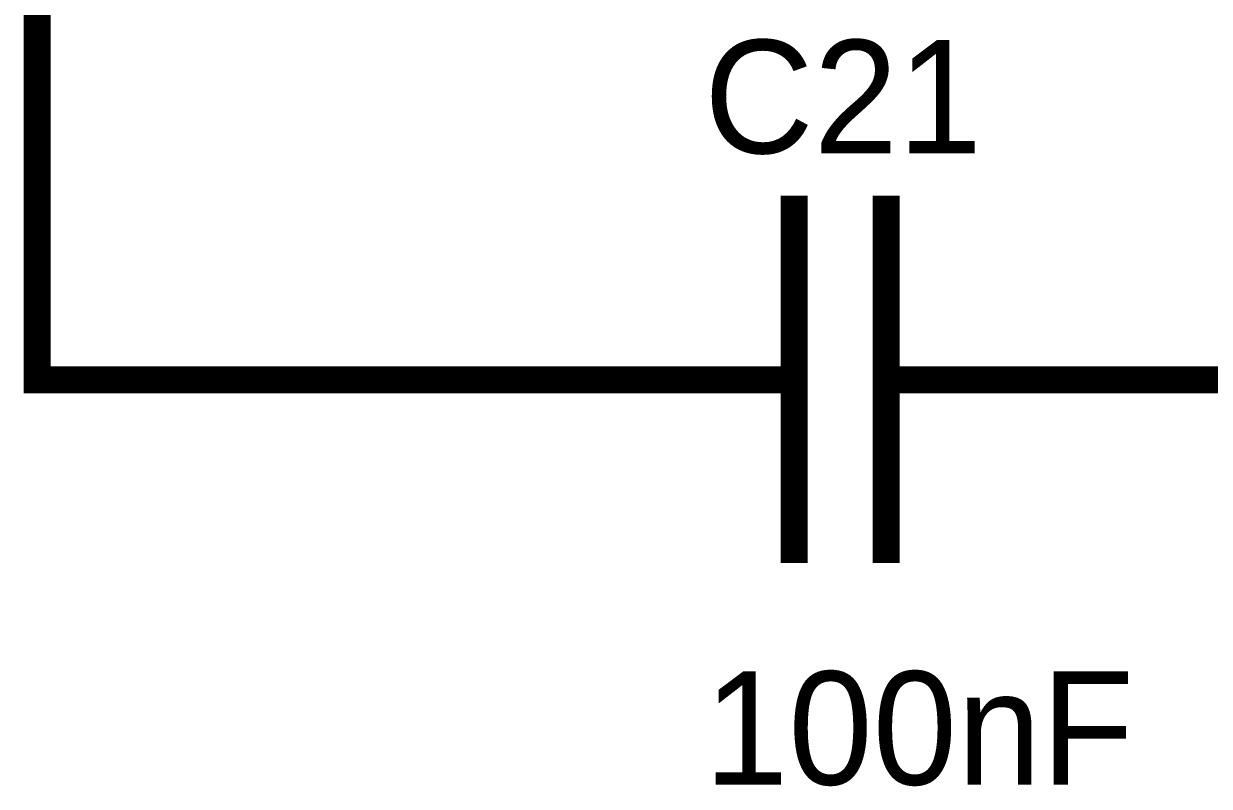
# Model space of a CAD drawing. Header units: inches. Extents: x 0 to 17, y 0 to 11.7.
# Drawn here: x 0.945 to 1.462, y 4.523 to 4.855 of the extents above; entities that cross this region are included whole.
import ezdxf

# ---------------------------------------------------------------- set-up
doc = ezdxf.new("R2010")
doc.units = ezdxf.units.IN
doc.header["$MEASUREMENT"] = 0
doc.layers.add('Sheet', color=255, linetype='Continuous')

msp = doc.modelspace()

# ---------------------------------------------------------------- linework, layer by layer
at = {"layer": 'Sheet'}
for points in [[(0.95113, 5.04991, 0.0118, 0.0118, 0), (0.95113, 4.69972, 0.0118, 0.0118, 0), (1.15132, 4.69972, 0.0118, 0.0118, 0)], [(1.28096, 4.61989, 0.0118, 0.0118, 0), (1.28096, 4.77999, 0.0118, 0.0118, 0)], [(1.32109, 4.77999, 0.0118, 0.0118, 0), (1.32109, 4.61989, 0.0118, 0.0118, 0)], [(1.25098, 4.69972, 0.0118, 0.0118, 0), (1.15132, 4.69972, 0.0118, 0.0118, 0)], [(1.25098, 4.69972, 0.0118, 0.0118, 0), (1.28096, 4.69972, 0.0118, 0.0118, 0)], [(1.35107, 4.69972, 0.0118, 0.0118, 0), (1.32109, 4.69972, 0.0118, 0.0118, 0)], [(1.35107, 4.69972, 0.0118, 0.0118, 0), (1.45117, 4.69972, 0.0118, 0.0118, 0)], [(1.45117, 4.69972, 0.0118, 0.0118, 0), (1.65092, 4.69972, 0.0118, 0.0118, 0)]]:
    msp.add_lwpolyline(points, format="xyseb", dxfattribs=at)

# ---------------------------------------------------------------- texts
for s, p in [('C21', (1.24172, 4.79851)), ('100nF', (1.24172, 4.52331))]:
    msp.add_text(s, height=0.049396, dxfattribs=at).set_placement(p)

doc.saveas('drawing.dxf')
